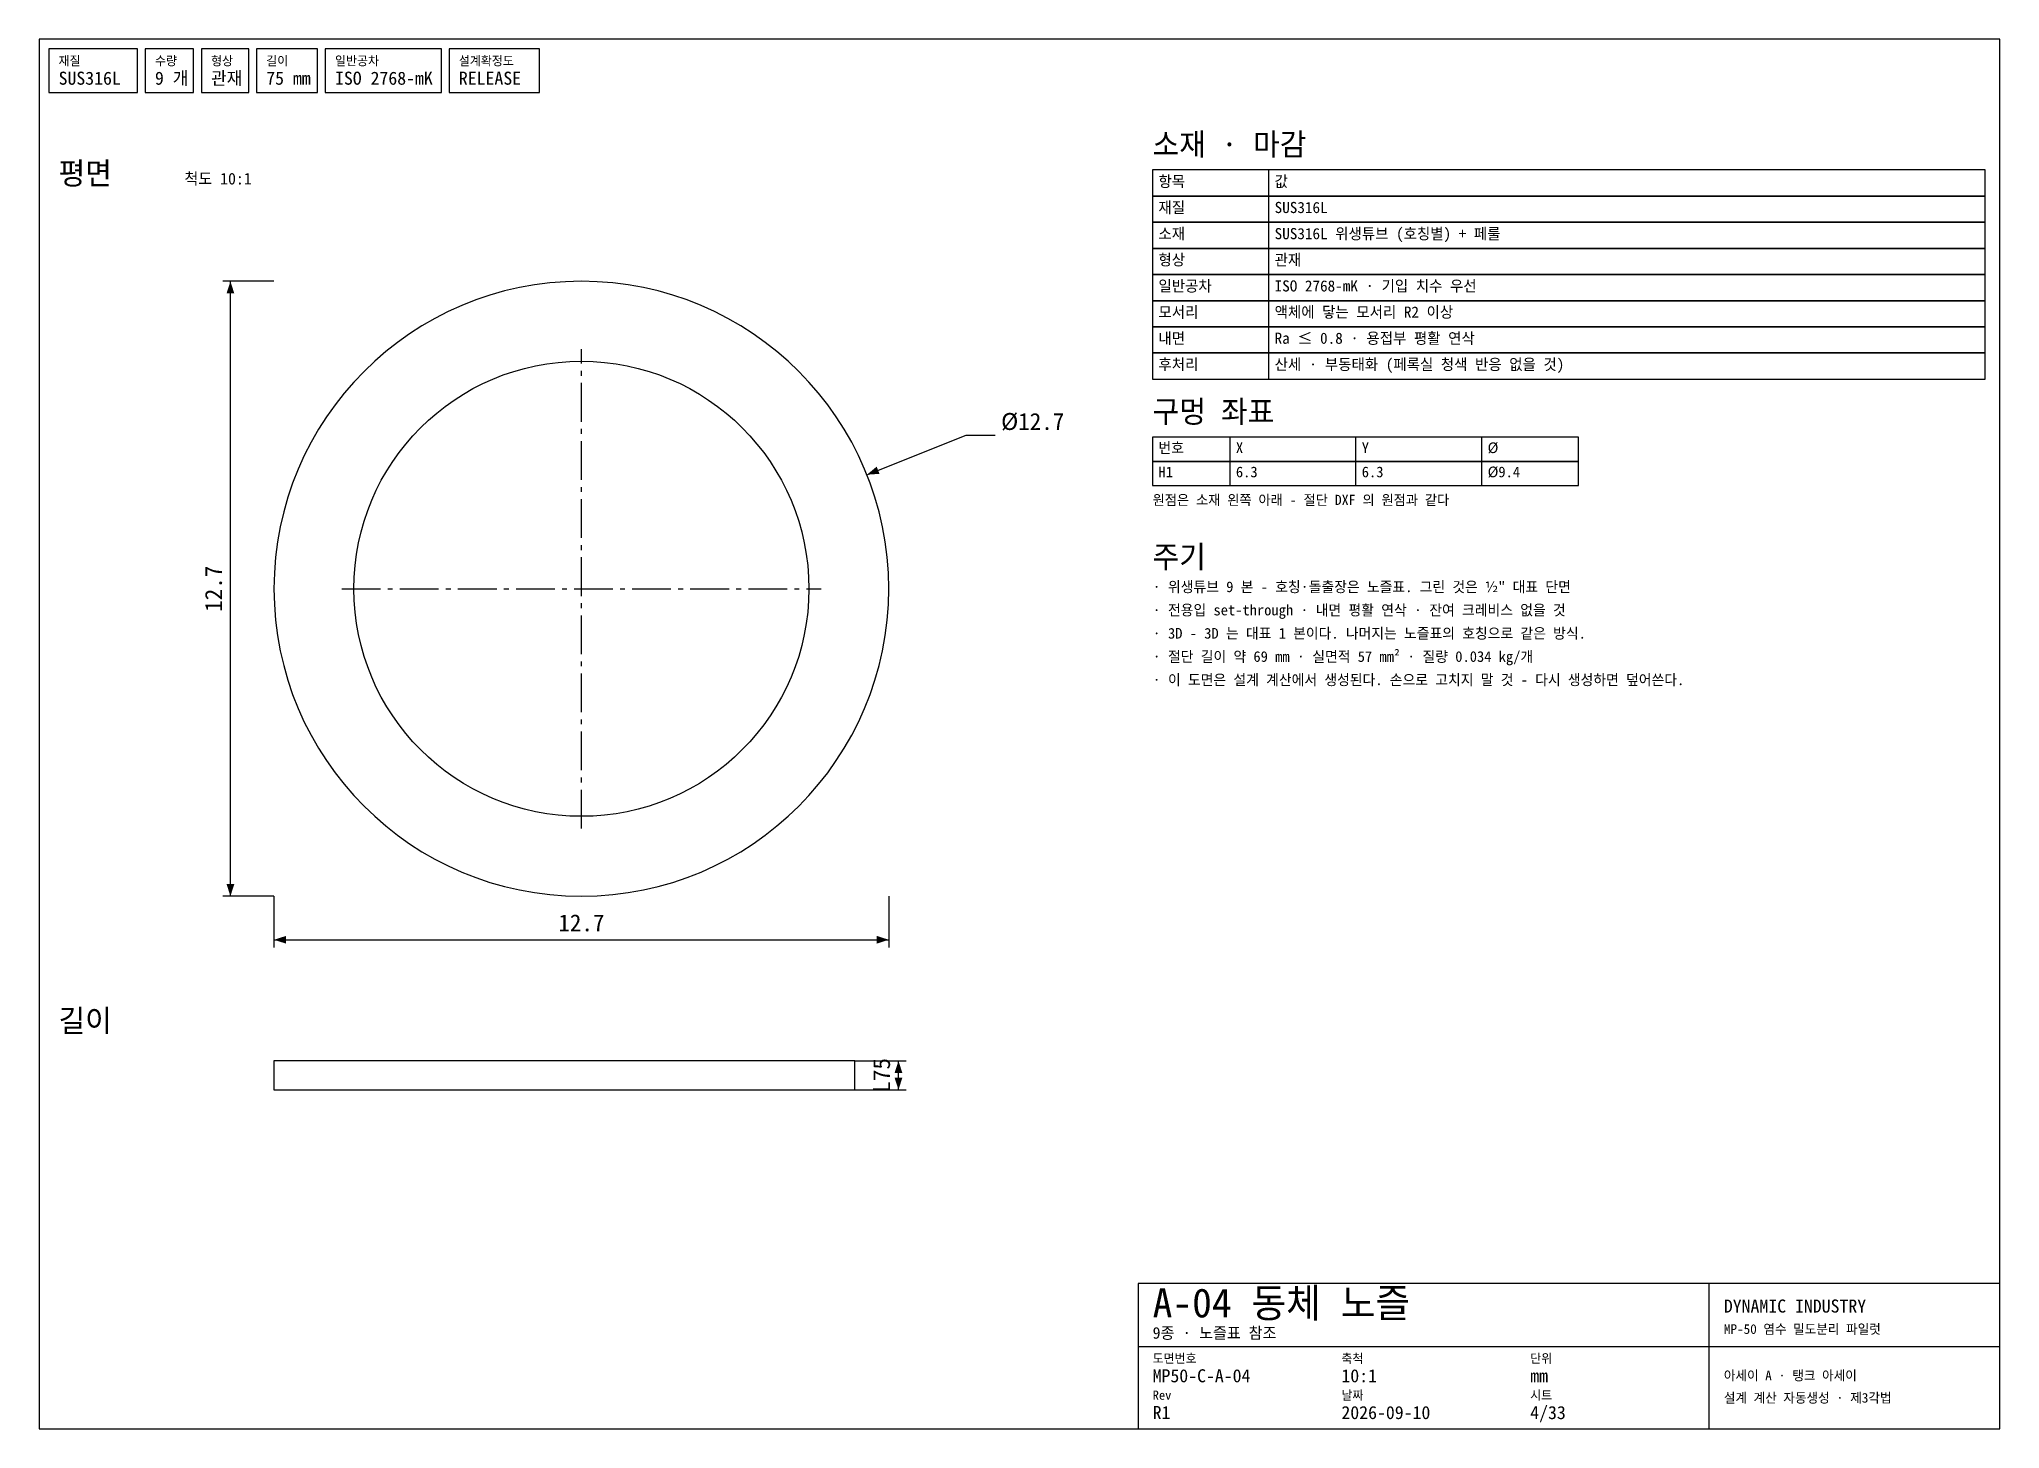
# Model space of a CAD drawing. Header units: millimetres. Extents: x 10 to 415, y 5 to 292.
import ezdxf
from ezdxf.enums import TextEntityAlignment as Align

# ---------------------------------------------------------------- set-up
doc = ezdxf.new("R2010")
doc.units = ezdxf.units.MM
doc.linetypes.add('CENTER', pattern=[12, 8, -1.5, 1, -1.5])
for name, color, linetype in [('CENTER', 2, 'CENTER'), ('CUT', 7, 'CONTINUOUS'), ('DIM', 3, 'CONTINUOUS'), ('FRAME', 7, 'CONTINUOUS'), ('HOLE', 7, 'CONTINUOUS'), ('NOTE', 8, 'CONTINUOUS'), ('TEXT', 3, 'CONTINUOUS')]:
    doc.layers.add(name, color=color, linetype=linetype)

msp = doc.modelspace()

# ---------------------------------------------------------------- linework, layer by layer
at = {"layer": 'CENTER'}
for p, q in [((122, 129), (122, 228)), ((72.5, 178.5), (171.5, 178.5))]:
    msp.add_line(p, q, dxfattribs=at)
at = {"layer": 'CUT'}
msp.add_lwpolyline([(58.5, 178.5, 1), (185.5, 178.5, 1)], format="xyb", close=True, dxfattribs=at)
msp.add_lwpolyline([(58.5, 75), (178.5, 75), (178.5, 81), (58.5, 81)], close=True, dxfattribs=at)
at = {"layer": 'DIM'}
for p, q in [((58.5, 242), (47.9, 242)), ((49.5, 115), (49.5, 242)), ((180.97105, 202.051331), (201.5, 210.25)), ((201.5, 210.25), (207.5, 210.25)), ((58.5, 115), (47.9, 115)), ((58.5, 115), (58.5, 104.4)), ((185.5, 115), (185.5, 104.4)), ((58.5, 106), (185.5, 106)), ((178.5, 81), (189.1, 81)), ((187.5, 75), (187.5, 81)), ((178.5, 75), (189.1, 75))]:
    msp.add_line(p, q, dxfattribs=at)
for points in [[(49.5, 242), (48.7, 239.5), (50.3, 239.5)], [(180.97105, 202.051331), (183.589455, 202.235607), (182.996036, 203.721492)], [(49.5, 115), (50.3, 117.5), (48.7, 117.5)], [(58.5, 106), (61, 105.2), (61, 106.8)], [(185.5, 106), (183, 106.8), (183, 105.2)], [(187.5, 81), (186.7, 78.5), (188.3, 78.5)], [(187.5, 75), (188.3, 77.5), (186.7, 77.5)]]:
    msp.add_solid(points, dxfattribs=at)
at = {"layer": 'FRAME'}
for p, q in [((264, 259.6), (264, 265)), ((264, 254.2), (264, 259.6)), ((264, 248.8), (264, 254.2)), ((264, 243.4), (264, 248.8)), ((264, 238), (264, 243.4)), ((264, 232.6), (264, 238)), ((264, 227.2), (264, 232.6)), ((264, 221.8), (264, 227.2)), ((256, 204.8), (256, 209.8)), ((282, 204.8), (282, 209.8)), ((308, 204.8), (308, 209.8)), ((256, 199.8), (256, 204.8)), ((282, 199.8), (282, 204.8)), ((308, 199.8), (308, 204.8)), ((355, 5), (355, 35)), ((237, 22), (415, 22))]:
    msp.add_line(p, q, dxfattribs=at)
for points in [[(10, 5), (415, 5), (415, 292), (10, 292)], [(12, 281), (30.3104, 281), (30.3104, 290), (12, 290)], [(31.9104, 281), (41.895296, 281), (41.895296, 290), (31.9104, 290)], [(43.495296, 281), (53.295296, 281), (53.295296, 290), (43.495296, 290)], [(54.895296, 281), (67.502432, 281), (67.502432, 290), (54.895296, 290)], [(69.102432, 281), (93.085856, 281), (93.085856, 290), (69.102432, 290)], [(94.685856, 281), (113.33192, 281), (113.33192, 290), (94.685856, 290)], [(240, 259.6), (412, 259.6), (412, 265), (240, 265)], [(240, 254.2), (412, 254.2), (412, 259.6), (240, 259.6)], [(240, 248.8), (412, 248.8), (412, 254.2), (240, 254.2)], [(240, 243.4), (412, 243.4), (412, 248.8), (240, 248.8)], [(240, 238), (412, 238), (412, 243.4), (240, 243.4)], [(240, 232.6), (412, 232.6), (412, 238), (240, 238)], [(240, 227.2), (412, 227.2), (412, 232.6), (240, 232.6)], [(240, 221.8), (412, 221.8), (412, 227.2), (240, 227.2)], [(240, 204.8), (328, 204.8), (328, 209.8), (240, 209.8)], [(240, 199.8), (328, 199.8), (328, 204.8), (240, 204.8)], [(237, 5), (415, 5), (415, 35), (237, 35)]]:
    msp.add_lwpolyline(points, close=True, dxfattribs=at)
at = {"layer": 'HOLE'}
msp.add_lwpolyline([(75, 178.5, -1), (169, 178.5, -1)], format="xyb", close=True, dxfattribs=at)

# ---------------------------------------------------------------- texts
at = {"layer": 'DIM'}
msp.add_text('Ø12.7', height=3.5, dxfattribs=at).set_placement((208.7, 211.3))
for s, p in [('12.7', (47.75, 178.5)), ('L75', (185.75, 78))]:
    msp.add_text(s, height=3.5, rotation=90, dxfattribs=at).set_placement(p, align=Align.CENTER)
msp.add_text('12.7', height=3.5, dxfattribs=at).set_placement((122, 107.75), align=Align.CENTER)
at = {"layer": 'FRAME'}
for s, height, p in [('SUS316L', 2.7, (14, 282.6)), ('9 개', 2.7, (33.9104, 282.6)), ('관재', 2.7, (45.495296, 282.6)), ('75 mm', 2.7, (56.895296, 282.6)), ('ISO 2768-mK', 2.7, (71.102432, 282.6)), ('RELEASE', 2.7, (96.685856, 282.6)), ('소재 · 마감', 4.6, (240, 268)), ('평면', 4.6, (14, 262)), ('항목', 2.3, (241.2, 261.495)), ('값', 2.3, (265.2, 261.495)), ('구멍 좌표', 4.6, (240, 212.8)), ('번호', 2.2, (241.2, 206.53)), ('X', 2.2, (257.2, 206.53)), ('Y', 2.2, (283.2, 206.53)), ('Ø', 2.2, (309.2, 206.53)), ('주기', 4.6, (240, 182.8)), ('길이', 4.6, (14, 87)), ('A-04 동체 노즐', 6, (240, 28)), ('DYNAMIC INDUSTRY', 2.7, (358, 29))]:
    msp.add_text(s, height=height, dxfattribs=at).set_placement(p)
at = {"layer": 'NOTE'}
for s, height, p in [('원점은 소재 왼쪽 아래 - 절단 DXF 의 원점과 같다', 2.1, (240, 195.8)), ('· 위생튜브 9 본 - 호칭·돌출장은 노즐표. 그린 것은 ½" 대표 단면', 2.2, (240, 177.8)), ('· 전용입 set-through · 내면 평활 연삭 · 잔여 크레비스 없을 것', 2.2, (240, 173)), ('· 3D - 3D 는 대표 1 본이다. 나머지는 노즐표의 호칭으로 같은 방식.', 2.2, (240, 168.2)), ('· 절단 길이 약 69 mm · 실면적 57 mm² · 질량 0.034 kg/개', 2.2, (240, 163.4)), ('· 이 도면은 설계 계산에서 생성된다. 손으로 고치지 말 것 - 다시 생성하면 덮어쓴다.', 2.2, (240, 158.6))]:
    msp.add_text(s, height=height, dxfattribs=at).set_placement(p)
at = {"layer": 'TEXT'}
for s, height, p in [('재질', 1.9, (14, 286.6)), ('수량', 1.9, (33.9104, 286.6)), ('형상', 1.9, (45.495296, 286.6)), ('길이', 1.9, (56.895296, 286.6)), ('일반공차', 1.9, (71.102432, 286.6)), ('설계확정도', 1.9, (96.685856, 286.6)), ('척도 10:1', 2.4, (40, 262)), ('재질', 2.3, (241.2, 256.095)), ('SUS316L', 2.3, (265.2, 256.095)), ('소재', 2.3, (241.2, 250.695)), ('SUS316L 위생튜브 (호칭별) + 페룰', 2.3, (265.2, 250.695)), ('형상', 2.3, (241.2, 245.295)), ('관재', 2.3, (265.2, 245.295)), ('일반공차', 2.3, (241.2, 239.895)), ('ISO 2768-mK · 기입 치수 우선', 2.3, (265.2, 239.895)), ('모서리', 2.3, (241.2, 234.495)), ('액체에 닿는 모서리 R2 이상', 2.3, (265.2, 234.495)), ('내면', 2.3, (241.2, 229.095)), ('Ra ≤ 0.8 · 용접부 평활 연삭', 2.3, (265.2, 229.095)), ('후처리', 2.3, (241.2, 223.695)), ('산세 · 부동태화 (페록실 청색 반응 없을 것)', 2.3, (265.2, 223.695)), ('H1', 2.2, (241.2, 201.53)), ('6.3', 2.2, (257.2, 201.53)), ('6.3', 2.2, (283.2, 201.53)), ('Ø9.4', 2.2, (309.2, 201.53)), ('9종 · 노즐표 참조', 2.4, (240, 23.6)), ('MP-50 염수 밀도분리 파일럿', 2, (358, 24.6)), ('도면번호', 1.9, (240, 18.6)), ('축척', 1.9, (279, 18.6)), ('단위', 1.9, (318, 18.6)), ('MP50-C-A-04', 2.7, (240, 14.6)), ('10:1', 2.7, (279, 14.6)), ('mm', 2.7, (318, 14.6)), ('아세이 A · 탱크 아세이', 2, (358, 15)), ('Rev', 1.9, (240, 11)), ('날짜', 1.9, (279, 11)), ('시트', 1.9, (318, 11)), ('설계 계산 자동생성 · 제3각법', 2, (358, 10.4)), ('R1', 2.7, (240, 7)), ('2026-09-10', 2.7, (279, 7)), ('4/33', 2.7, (318, 7))]:
    msp.add_text(s, height=height, dxfattribs=at).set_placement(p)

doc.saveas('drawing.dxf')
